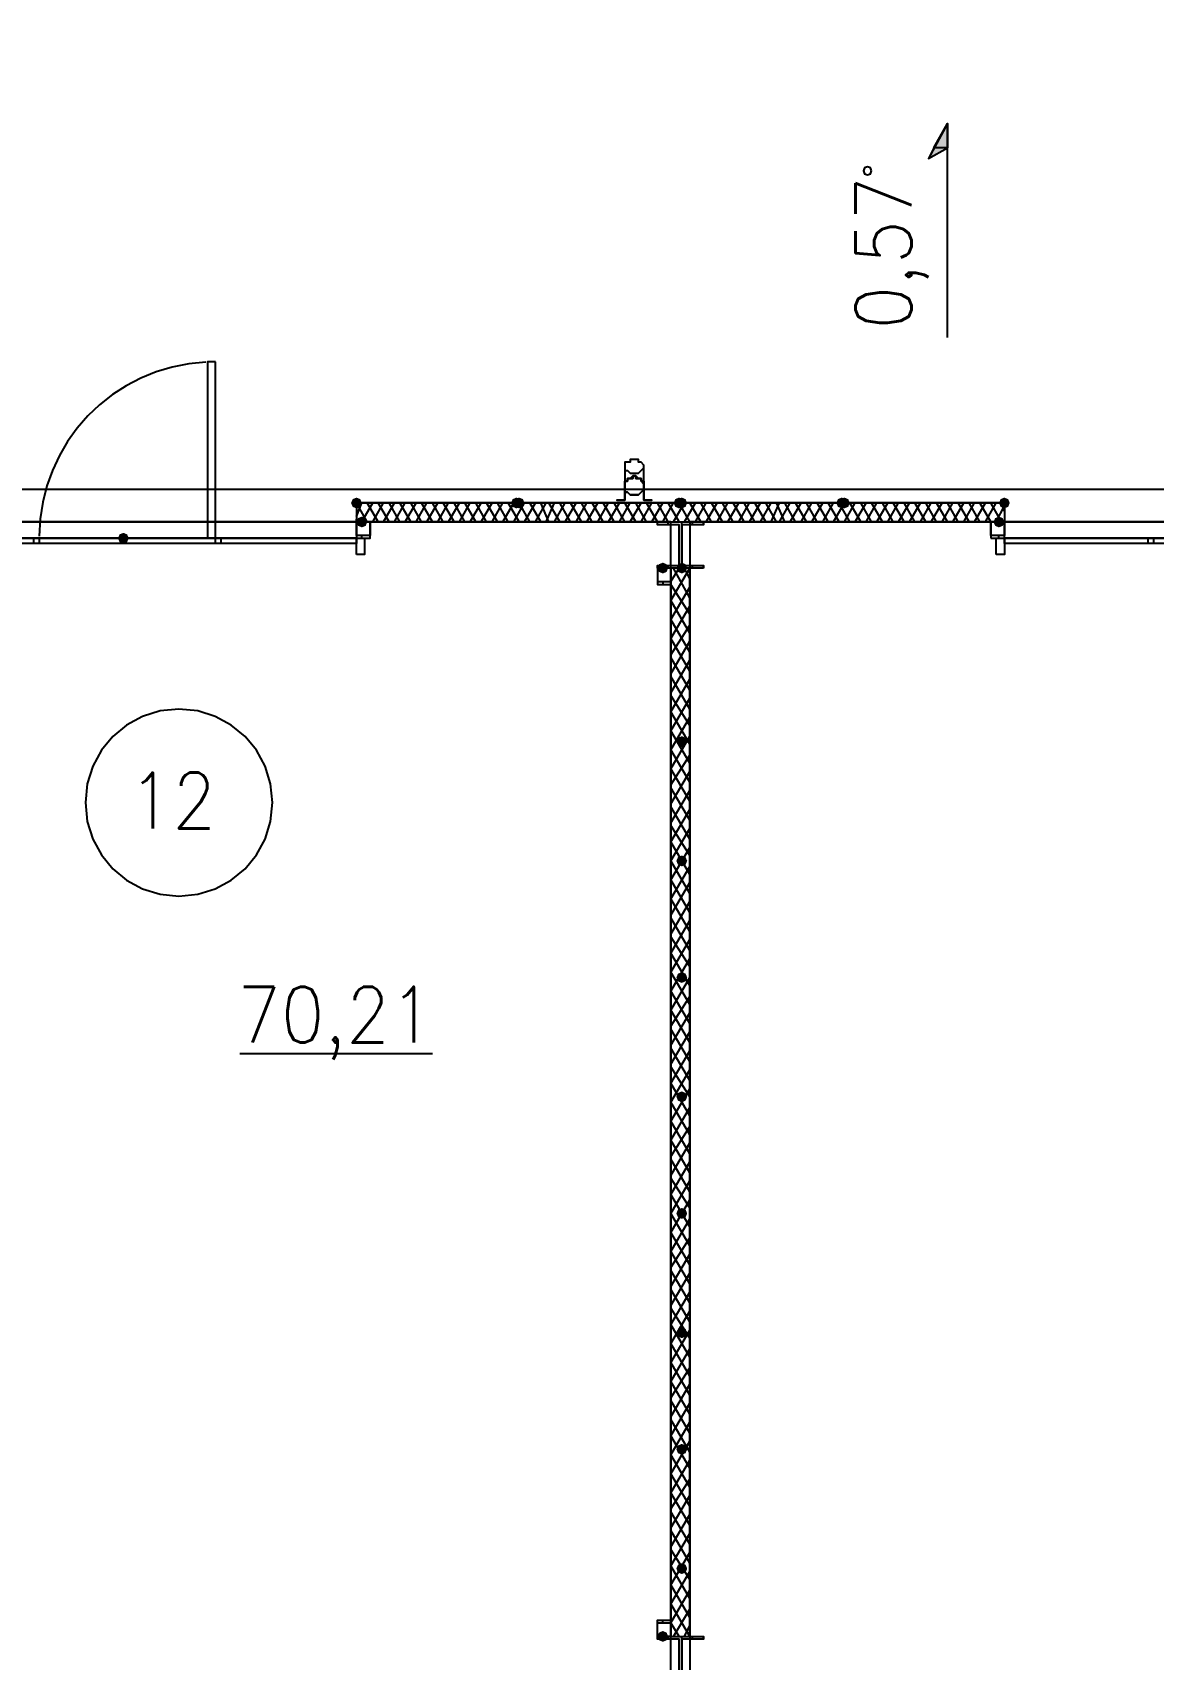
# Model space of a CAD drawing. Header units: millimetres. Extents: x 0 to 420, y 0 to 297.
# Drawn here: x 193.61 to 211.12, y 203.01 to 228.41 of the extents above; entities that cross this region are included whole.
import ezdxf

# ---------------------------------------------------------------- set-up
doc = ezdxf.new("R2010")
doc.units = ezdxf.units.MM
doc.layers.get('0').update_dxf_attribs({"linetype": 'CONTINUOUS'})
doc.styles.get("Standard").update_dxf_attribs({"font": 'STANDARD'})

msp = doc.modelspace()

# ---------------------------------------------------------------- hatches: boundary and pattern name
at = {"true_color": 0x000007}
h = msp.add_hatch(color=0, dxfattribs=at)
h.paths.add_polyline_path([(207.899, 226.991333), (207.899, 226.610333), (207.687333, 226.610333)], flags=0)
h.paths.add_polyline_path([(207.899, 226.610333), (207.687333, 226.610333), (207.602667, 226.441)], flags=0)
at = {"true_color": 0x0000fe}
for points in [[(198.755, 221.064667), (198.730129, 221.004871), (198.670333, 220.98), (198.610538, 221.004871), (198.585667, 221.064667), (198.610537, 221.124462), (198.670333, 221.149333), (198.730129, 221.124463)], [(201.252667, 221.064667), (201.227796, 221.004871), (201.168, 220.98), (201.108204, 221.004871), (201.083333, 221.064667), (201.108204, 221.124462), (201.168, 221.149333), (201.227796, 221.124463)], [(201.295, 221.064667), (201.270129, 221.004871), (201.210333, 220.98), (201.150538, 221.004871), (201.125667, 221.064667), (201.150537, 221.124462), (201.210333, 221.149333), (201.270129, 221.124463)], [(203.792667, 221.064667), (203.767796, 221.004871), (203.708, 220.98), (203.648204, 221.004871), (203.623333, 221.064667), (203.648204, 221.124462), (203.708, 221.149333), (203.767796, 221.124463)], [(203.792667, 221.064667), (203.767796, 221.004871), (203.708, 220.98), (203.648204, 221.004871), (203.623333, 221.064667), (203.648204, 221.124462), (203.708, 221.149333), (203.767796, 221.124463)], [(203.835, 221.064667), (203.810129, 221.004871), (203.750333, 220.98), (203.690538, 221.004871), (203.665667, 221.064667), (203.690537, 221.124462), (203.750333, 221.149333), (203.810129, 221.124463)], [(203.835, 221.064667), (203.810129, 221.004871), (203.750333, 220.98), (203.690538, 221.004871), (203.665667, 221.064667), (203.690537, 221.124462), (203.750333, 221.149333), (203.810129, 221.124463)], [(206.332667, 221.064667), (206.307796, 221.004871), (206.248, 220.98), (206.188204, 221.004871), (206.163333, 221.064667), (206.188204, 221.124462), (206.248, 221.149333), (206.307796, 221.124463)], [(206.375, 221.064667), (206.350129, 221.004871), (206.290333, 220.98), (206.230538, 221.004871), (206.205667, 221.064667), (206.230537, 221.124462), (206.290333, 221.149333), (206.350129, 221.124463)], [(208.872667, 221.064667), (208.847796, 221.004871), (208.788, 220.98), (208.728204, 221.004871), (208.703333, 221.064667), (208.728204, 221.124462), (208.788, 221.149333), (208.847796, 221.124463)]]:
    msp.add_hatch(color=0, dxfattribs=at).paths.add_polyline_path(points, flags=0)
at = {"true_color": 0x000007}
h = msp.add_hatch(color=0, dxfattribs=at)
h.paths.add_polyline_path([(198.670333, 221.064667), (203.708, 221.064667)], flags=0)
h.paths.add_polyline_path([(203.708, 221.064667), (198.670333, 221.064667)], flags=0)
h = msp.add_hatch(color=0, dxfattribs=at)
h.paths.add_polyline_path([(203.750333, 221.064667), (208.788, 221.064667)], flags=0)
h.paths.add_polyline_path([(208.788, 221.064667), (203.750333, 221.064667)], flags=0)
for points in [[(198.839667, 220.768333), (198.814796, 220.708537), (198.755, 220.683667), (198.695204, 220.708537), (198.670333, 220.768333), (198.695204, 220.828129), (198.755, 220.853), (198.814796, 220.828129)], [(208.788, 220.768333), (208.763129, 220.708537), (208.703333, 220.683667), (208.643537, 220.708537), (208.618667, 220.768333), (208.643537, 220.828129), (208.703333, 220.853), (208.763129, 220.828129)], [(195.114333, 220.514333), (195.089463, 220.454537), (195.029667, 220.429667), (194.969871, 220.454537), (194.945, 220.514333), (194.969871, 220.574129), (195.029667, 220.599), (195.089462, 220.574129)], [(195.114333, 220.514333), (195.089463, 220.454537), (195.029667, 220.429667), (194.969871, 220.454537), (194.945, 220.514333), (194.969871, 220.574129), (195.029667, 220.599), (195.089462, 220.574129)], [(203.538667, 220.048667), (203.513796, 219.988871), (203.454, 219.964), (203.394204, 219.988871), (203.369333, 220.048667), (203.394204, 220.108462), (203.454, 220.133333), (203.513796, 220.108463)], [(203.835, 220.048667), (203.810129, 219.988871), (203.750333, 219.964), (203.690538, 219.988871), (203.665667, 220.048667), (203.690537, 220.108462), (203.750333, 220.133333), (203.810129, 220.108463)], [(203.835, 217.339333), (203.810129, 217.279538), (203.750333, 217.254667), (203.690538, 217.279538), (203.665667, 217.339333), (203.690537, 217.399129), (203.750333, 217.424), (203.810129, 217.399129)], [(203.835, 215.476667), (203.810129, 215.416871), (203.750333, 215.392), (203.690538, 215.416871), (203.665667, 215.476667), (203.690537, 215.536462), (203.750333, 215.561333), (203.810129, 215.536463)], [(203.835, 213.656333), (203.810129, 213.596537), (203.750333, 213.571667), (203.690538, 213.596537), (203.665667, 213.656333), (203.690537, 213.716129), (203.750333, 213.741), (203.810129, 213.716129)], [(203.835, 211.793667), (203.810129, 211.733871), (203.750333, 211.709), (203.690538, 211.733871), (203.665667, 211.793667), (203.690537, 211.853462), (203.750333, 211.878333), (203.810129, 211.853463)], [(203.835, 209.973333), (203.810129, 209.913537), (203.750333, 209.888667), (203.690538, 209.913537), (203.665667, 209.973333), (203.690537, 210.033129), (203.750333, 210.058), (203.810129, 210.033129)], [(203.835, 208.110667), (203.810129, 208.050871), (203.750333, 208.026), (203.690538, 208.050871), (203.665667, 208.110667), (203.690537, 208.170462), (203.750333, 208.195333), (203.810129, 208.170463)], [(203.835, 206.290333), (203.810129, 206.230537), (203.750333, 206.205667), (203.690538, 206.230537), (203.665667, 206.290333), (203.690537, 206.350129), (203.750333, 206.375), (203.810129, 206.350129)], [(203.835, 204.427667), (203.810129, 204.367871), (203.750333, 204.343), (203.690538, 204.367871), (203.665667, 204.427667), (203.690537, 204.487462), (203.750333, 204.512333), (203.810129, 204.487463)], [(203.538667, 203.369333), (203.513796, 203.309537), (203.454, 203.284667), (203.394204, 203.309537), (203.369333, 203.369333), (203.394204, 203.429129), (203.454, 203.454), (203.513796, 203.429129)]]:
    msp.add_hatch(color=0, dxfattribs=at).paths.add_polyline_path(points, flags=0)

# ---------------------------------------------------------------- linework, layer by layer
at = {"color": 0, "true_color": 0x000007}
for points in [[(116.416667, 229.912333), (377.994333, 229.912333), (377.994333, 221.276333), (116.416667, 221.276333)], [(207.899, 226.991333), (207.899, 226.610333), (207.687333, 226.610333)], [(207.899, 226.610333), (207.687333, 226.610333), (207.602667, 226.441)], [(206.713667, 226.2505), (206.695061, 226.295394), (206.650167, 226.314), (206.605272, 226.295394), (206.586667, 226.2505), (206.605272, 226.205605), (206.650167, 226.187), (206.695061, 226.205605)], [(196.469, 223.266), (196.342, 223.266), (196.342, 220.514333), (196.469, 220.514333)], [(203.157667, 221.615), (203.157667, 221.657333), (203.115333, 221.699667), (203.073, 221.699667), (203.073, 221.742), (203.030667, 221.742), (202.988333, 221.742), (202.946, 221.742), (202.946, 221.699667), (202.903667, 221.699667), (202.861333, 221.699667), (202.861333, 221.657333), (202.861333, 221.615), (202.861333, 221.572667), (202.903667, 221.572667), (202.946, 221.530333), (202.988333, 221.530333), (203.030667, 221.530333), (203.073, 221.530333), (203.115333, 221.572667)], [(203.284667, 221.107), (203.157667, 221.107), (203.157667, 221.318667), (203.157667, 221.361), (203.157667, 221.403333), (203.115333, 221.403333), (203.115333, 221.445667), (203.073, 221.445667), (203.030667, 221.488), (202.988333, 221.488), (202.946, 221.445667), (202.903667, 221.445667), (202.903667, 221.403333), (202.861333, 221.403333), (202.861333, 221.361), (202.861333, 221.318667), (202.861333, 221.107), (202.734333, 221.107), (202.861333, 221.107), (202.861333, 221.318667), (202.861333, 221.361), (202.861333, 221.403333), (202.903667, 221.403333), (202.903667, 221.445667), (202.946, 221.445667), (202.988333, 221.445667), (202.988333, 221.488), (203.030667, 221.488), (203.030667, 221.445667), (203.073, 221.445667), (203.115333, 221.445667), (203.115333, 221.403333), (203.157667, 221.361), (203.157667, 221.318667), (203.157667, 221.107), (203.284667, 221.107), (203.157667, 221.107), (203.157667, 221.318667), (203.157667, 221.361), (203.157667, 221.403333), (203.115333, 221.403333), (203.115333, 221.445667), (203.073, 221.445667), (203.030667, 221.488), (202.988333, 221.488), (202.946, 221.445667), (202.903667, 221.445667), (202.903667, 221.403333), (202.861333, 221.403333), (202.861333, 221.361), (202.861333, 221.318667), (202.861333, 221.107), (202.734333, 221.107), (202.861333, 221.107), (202.861333, 221.318667), (202.861333, 221.361), (202.861333, 221.403333), (202.903667, 221.403333), (202.903667, 221.445667), (202.946, 221.445667), (202.988333, 221.445667), (202.988333, 221.488), (203.030667, 221.488), (203.030667, 221.445667), (203.073, 221.445667), (203.115333, 221.445667), (203.115333, 221.403333), (203.157667, 221.361), (203.157667, 221.318667), (203.157667, 221.107), (203.284667, 221.107), (203.157667, 221.107), (203.157667, 221.318667), (203.157667, 221.361), (203.115333, 221.403333), (203.115333, 221.445667), (203.073, 221.445667), (203.030667, 221.445667), (203.030667, 221.488), (202.988333, 221.488), (202.988333, 221.445667), (202.946, 221.445667), (202.903667, 221.445667), (202.903667, 221.403333), (202.861333, 221.403333), (202.861333, 221.361), (202.861333, 221.318667), (202.861333, 221.107), (202.734333, 221.107), (202.861333, 221.107), (202.861333, 221.318667), (202.861333, 221.361), (202.861333, 221.403333), (202.903667, 221.403333), (202.903667, 221.445667), (202.946, 221.445667), (202.988333, 221.488), (203.030667, 221.488), (203.073, 221.445667), (203.115333, 221.445667), (203.115333, 221.403333), (203.157667, 221.403333), (203.157667, 221.361), (203.157667, 221.318667), (203.157667, 221.107)], [(203.157667, 221.318667), (203.157667, 221.276333), (203.115333, 221.234), (203.073, 221.191667), (203.030667, 221.191667), (202.988333, 221.191667), (202.946, 221.191667), (202.903667, 221.234), (202.861333, 221.234), (202.861333, 221.276333), (202.861333, 221.318667), (202.861333, 221.361), (202.861333, 221.403333), (202.903667, 221.403333), (202.903667, 221.445667), (202.946, 221.445667), (202.988333, 221.445667), (202.988333, 221.488), (203.030667, 221.488), (203.030667, 221.445667), (203.073, 221.445667), (203.115333, 221.445667), (203.115333, 221.403333), (203.157667, 221.361), (203.157667, 221.318667), (203.157667, 221.361), (203.115333, 221.403333), (203.115333, 221.445667), (203.073, 221.445667), (203.030667, 221.445667), (203.030667, 221.488), (202.988333, 221.488), (202.988333, 221.445667), (202.946, 221.445667), (202.903667, 221.445667), (202.903667, 221.403333), (202.861333, 221.403333), (202.861333, 221.361), (202.861333, 221.318667), (202.861333, 221.276333), (202.861333, 221.234), (202.903667, 221.234), (202.946, 221.191667), (202.988333, 221.191667), (203.030667, 221.191667), (203.073, 221.191667), (203.115333, 221.234), (203.157667, 221.276333)], [(202.861333, 221.318667), (202.861333, 221.276333), (202.861333, 221.234), (202.903667, 221.234), (202.946, 221.191667), (202.988333, 221.191667), (203.030667, 221.191667), (203.073, 221.191667), (203.115333, 221.234), (203.157667, 221.276333), (203.157667, 221.318667), (203.157667, 221.361), (203.115333, 221.403333), (203.115333, 221.445667), (203.073, 221.445667), (203.030667, 221.445667), (203.030667, 221.488), (202.988333, 221.488), (202.988333, 221.445667), (202.946, 221.445667), (202.903667, 221.445667), (202.903667, 221.403333), (202.861333, 221.403333), (202.861333, 221.361)], [(104.309333, 103.589667), (390.101667, 103.589667), (390.101667, 221.276333), (104.309333, 221.276333)], [(198.670333, 221.064667), (203.708, 221.064667)], [(203.708, 221.064667), (198.670333, 221.064667)], [(198.670333, 221.064667), (203.708, 221.064667)], [(198.670333, 221.064667), (203.708, 221.064667)], [(203.750333, 221.064667), (208.788, 221.064667)], [(208.788, 221.064667), (203.750333, 221.064667)], [(208.788, 221.064667), (203.750333, 221.064667)], [(208.788, 221.064667), (203.750333, 221.064667)], [(203.581, 220.768333), (186.478333, 220.768333), (186.478333, 186.266667), (203.581, 186.266667)], [(198.670333, 220.514333), (198.882, 220.514333), (198.882, 220.768333), (198.670333, 220.768333)], [(198.670333, 220.556667), (198.670333, 220.768333), (198.882, 220.768333), (198.882, 220.556667)], [(204.089, 220.048667), (203.369333, 220.048667), (203.369333, 220.091), (203.708, 220.091), (203.708, 220.726), (203.369333, 220.726), (203.369333, 220.768333), (204.089, 220.768333), (204.089, 220.726), (203.750333, 220.726), (203.750333, 220.091), (204.089, 220.091)], [(220.98, 220.768333), (203.877333, 220.768333), (203.877333, 186.266667), (220.98, 186.266667)], [(208.576333, 220.514333), (208.788, 220.514333), (208.788, 220.768333), (208.576333, 220.768333)], [(208.576333, 220.556667), (208.576333, 220.768333), (208.788, 220.768333), (208.788, 220.556667)], [(191.431333, 220.514333), (198.670333, 220.514333), (198.670333, 220.429667), (191.431333, 220.429667)], [(193.632667, 220.514333), (193.717333, 220.514333), (193.717333, 220.429667), (193.632667, 220.429667)], [(196.469, 220.514333), (196.553667, 220.514333), (196.553667, 220.429667), (196.469, 220.429667)], [(198.670333, 220.260333), (198.670333, 220.514333), (198.797333, 220.514333), (198.797333, 220.260333)], [(208.661, 220.260333), (208.661, 220.514333), (208.788, 220.514333), (208.788, 220.260333)], [(208.788, 220.514333), (216.069333, 220.514333), (216.069333, 220.429667), (208.788, 220.429667)], [(211.031667, 220.514333), (211.116333, 220.514333), (211.116333, 220.429667), (211.031667, 220.429667)], [(203.581, 220.048667), (203.369333, 220.048667), (203.369333, 219.837), (203.581, 219.837), (203.581, 220.048667), (203.369333, 220.048667), (203.369333, 219.794667), (203.581, 219.794667)], [(203.877333, 203.369333), (203.877333, 220.048667), (203.581, 220.048667), (203.581, 203.369333)], [(203.581, 203.369333), (203.369333, 203.369333), (203.369333, 203.581), (203.581, 203.581), (203.581, 203.369333), (203.369333, 203.369333), (203.369333, 203.623333), (203.581, 203.623333)], [(204.089, 202.649667), (203.369333, 202.649667), (203.369333, 202.692), (203.708, 202.692), (203.708, 203.327), (203.369333, 203.327), (203.369333, 203.369333), (204.089, 203.369333), (204.089, 203.327), (203.750333, 203.327), (203.750333, 202.692), (204.089, 202.692)]]:
    msp.add_lwpolyline(points, close=True, dxfattribs=at)
for points in [[(207.899, 223.647), (207.899, 226.991333), (207.602667, 226.441), (207.899, 226.610333)], [(196.319343, 223.262977), (196.050817, 223.237163), (195.790736, 223.186219), (195.540316, 223.111416), (195.300773, 223.014024), (195.073325, 222.895314), (194.859185, 222.756555), (194.659572, 222.599018), (194.4757, 222.423973), (194.308786, 222.23269), (194.160047, 222.026438), (194.030697, 221.806489), (193.921954, 221.574112), (193.835034, 221.330577), (193.771151, 221.077154), (193.731524, 220.815115), (193.717367, 220.545728)], [(202.861333, 221.615), (202.861333, 221.318667)], [(203.157667, 221.318667), (203.157667, 221.615)], [(198.670333, 221.064667), (203.708, 221.064667), (198.670333, 221.064667), (203.708, 221.064667)], [(198.670333, 220.853), (198.755, 221.064667)], [(198.839667, 220.768333), (198.670333, 221.064667)], [(198.670333, 221.064667), (198.670333, 220.768333)], [(198.670333, 221.064667), (198.670333, 220.768333)], [(208.788, 221.064667), (198.670333, 221.064667)], [(198.755, 220.768333), (198.924333, 221.064667)], [(199.009, 220.768333), (198.839667, 221.064667)], [(198.924333, 220.768333), (199.093667, 221.064667)], [(199.178333, 220.768333), (199.009, 221.064667)], [(199.093667, 220.768333), (199.263, 221.064667)], [(199.347667, 220.768333), (199.178333, 221.064667)], [(199.263, 220.768333), (199.432333, 221.064667)], [(199.517, 220.768333), (199.347667, 221.064667)], [(199.432333, 220.768333), (199.601667, 221.064667)], [(199.686333, 220.768333), (199.517, 221.064667)], [(199.601667, 220.768333), (199.771, 221.064667)], [(199.855667, 220.768333), (199.686333, 221.064667)], [(199.771, 220.768333), (199.940333, 221.064667)], [(200.025, 220.768333), (199.855667, 221.064667)], [(199.940333, 220.768333), (200.109667, 221.064667)], [(200.194333, 220.768333), (200.025, 221.064667)], [(200.109667, 220.768333), (200.279, 221.064667)], [(200.363667, 220.768333), (200.194333, 221.064667)], [(200.279, 220.768333), (200.448333, 221.064667)], [(200.533, 220.768333), (200.363667, 221.064667)], [(200.448333, 220.768333), (200.617667, 221.064667)], [(200.702333, 220.768333), (200.533, 221.064667)], [(200.617667, 220.768333), (200.787, 221.064667)], [(200.871667, 220.768333), (200.702333, 221.064667)], [(200.787, 220.768333), (200.956333, 221.064667)], [(201.041, 220.768333), (200.871667, 221.064667)], [(200.956333, 220.768333), (201.125667, 221.064667)], [(201.210333, 220.768333), (201.041, 221.064667)], [(201.125667, 220.768333), (201.295, 221.064667)], [(201.379667, 220.768333), (201.210333, 221.064667)], [(201.295, 220.768333), (201.464333, 221.064667)], [(201.549, 220.768333), (201.379667, 221.064667)], [(201.464333, 220.768333), (201.633667, 221.064667)], [(201.676, 220.768333), (201.549, 221.064667)], [(201.633667, 220.768333), (201.760667, 221.064667)], [(201.845333, 220.768333), (201.676, 221.064667)], [(201.760667, 220.768333), (201.93, 221.064667)], [(202.014667, 220.768333), (201.845333, 221.064667)], [(201.93, 220.768333), (202.099333, 221.064667)], [(202.184, 220.768333), (202.014667, 221.064667)], [(202.099333, 220.768333), (202.268667, 221.064667)], [(202.353333, 220.768333), (202.184, 221.064667)], [(202.268667, 220.768333), (202.438, 221.064667)], [(202.522667, 220.768333), (202.353333, 221.064667)], [(202.438, 220.768333), (202.607333, 221.064667)], [(202.692, 220.768333), (202.522667, 221.064667)], [(202.607333, 220.768333), (202.776667, 221.064667)], [(202.861333, 220.768333), (202.692, 221.064667)], [(202.776667, 220.768333), (202.946, 221.064667)], [(203.030667, 220.768333), (202.861333, 221.064667)], [(202.946, 220.768333), (203.115333, 221.064667)], [(203.2, 220.768333), (203.030667, 221.064667)], [(203.115333, 220.768333), (203.284667, 221.064667)], [(203.369333, 220.768333), (203.2, 221.064667)], [(203.284667, 220.768333), (203.454, 221.064667)], [(203.538667, 220.768333), (203.369333, 221.064667)], [(203.454, 220.768333), (203.623333, 221.064667)], [(203.708, 220.768333), (203.538667, 221.064667)], [(203.623333, 220.768333), (203.792667, 221.064667)], [(203.877333, 220.768333), (203.708, 221.064667)], [(208.788, 221.064667), (203.750333, 221.064667), (208.788, 221.064667), (203.750333, 221.064667)], [(203.792667, 220.768333), (203.962, 221.064667)], [(204.046667, 220.768333), (203.877333, 221.064667)], [(203.962, 220.768333), (204.131333, 221.064667)], [(204.216, 220.768333), (204.046667, 221.064667)], [(204.131333, 220.768333), (204.300667, 221.064667)], [(204.385333, 220.768333), (204.216, 221.064667)], [(204.300667, 220.768333), (204.47, 221.064667)], [(204.554667, 220.768333), (204.385333, 221.064667)], [(204.47, 220.768333), (204.639333, 221.064667)], [(204.724, 220.768333), (204.554667, 221.064667)], [(204.639333, 220.768333), (204.808667, 221.064667)], [(204.893333, 220.768333), (204.724, 221.064667)], [(204.808667, 220.768333), (204.978, 221.064667)], [(205.062667, 220.768333), (204.893333, 221.064667)], [(204.978, 220.768333), (205.147333, 221.064667)], [(205.232, 220.768333), (205.062667, 221.064667)], [(205.147333, 220.768333), (205.274333, 221.064667)], [(205.359, 220.768333), (205.232, 221.064667)], [(205.274333, 220.768333), (205.443667, 221.064667)], [(205.528333, 220.768333), (205.359, 221.064667)], [(205.443667, 220.768333), (205.613, 221.064667)], [(205.697667, 220.768333), (205.528333, 221.064667)], [(205.613, 220.768333), (205.782333, 221.064667)], [(205.867, 220.768333), (205.697667, 221.064667)], [(205.782333, 220.768333), (205.951667, 221.064667)], [(206.036333, 220.768333), (205.867, 221.064667)], [(205.951667, 220.768333), (206.121, 221.064667)], [(206.205667, 220.768333), (206.036333, 221.064667)], [(206.121, 220.768333), (206.290333, 221.064667)], [(206.375, 220.768333), (206.205667, 221.064667)], [(206.290333, 220.768333), (206.459667, 221.064667)], [(206.544333, 220.768333), (206.375, 221.064667)], [(206.459667, 220.768333), (206.629, 221.064667)], [(206.713667, 220.768333), (206.544333, 221.064667)], [(206.629, 220.768333), (206.798333, 221.064667)], [(206.883, 220.768333), (206.713667, 221.064667)], [(206.798333, 220.768333), (206.967667, 221.064667)], [(207.052333, 220.768333), (206.883, 221.064667)], [(206.967667, 220.768333), (207.137, 221.064667)], [(207.221667, 220.768333), (207.052333, 221.064667)], [(207.137, 220.768333), (207.306333, 221.064667)], [(207.391, 220.768333), (207.221667, 221.064667)], [(207.306333, 220.768333), (207.475667, 221.064667)], [(207.560333, 220.768333), (207.391, 221.064667)], [(207.475667, 220.768333), (207.645, 221.064667)], [(207.729667, 220.768333), (207.560333, 221.064667)], [(207.645, 220.768333), (207.814333, 221.064667)], [(207.899, 220.768333), (207.729667, 221.064667)], [(207.814333, 220.768333), (207.983667, 221.064667)], [(208.068333, 220.768333), (207.899, 221.064667)], [(207.983667, 220.768333), (208.153, 221.064667)], [(208.237667, 220.768333), (208.068333, 221.064667)], [(208.153, 220.768333), (208.322333, 221.064667)], [(208.407, 220.768333), (208.237667, 221.064667)], [(208.322333, 220.768333), (208.491667, 221.064667)], [(208.576333, 220.768333), (208.407, 221.064667)], [(208.491667, 220.768333), (208.661, 221.064667)], [(208.745667, 220.768333), (208.576333, 221.064667)], [(208.661, 220.768333), (208.788, 221.022333)], [(208.788, 220.937667), (208.745667, 221.064667)], [(208.788, 221.064667), (208.788, 220.768333)], [(208.788, 221.064667), (208.788, 220.768333)], [(191.431333, 220.641333), (191.431333, 220.768333), (195.029667, 220.768333)], [(195.029667, 220.768333), (198.670333, 220.768333), (198.670333, 220.641333)], [(198.670333, 220.768333), (198.670333, 220.810667)], [(198.797333, 220.768333), (208.661, 220.768333)], [(203.369333, 220.726), (203.369333, 220.768333)], [(203.538667, 220.726), (203.538667, 220.768333)], [(203.750333, 220.048667), (203.750333, 220.768333)], [(203.919667, 220.726), (203.919667, 220.768333)], [(204.089, 220.726), (204.089, 220.768333)], [(208.788, 220.641333), (208.788, 220.768333), (212.428667, 220.768333)], [(195.029667, 220.514333), (191.431333, 220.514333), (191.431333, 220.641333)], [(198.670333, 220.641333), (198.670333, 220.514333), (195.029667, 220.514333)], [(198.755, 220.514333), (198.755, 220.556667)], [(208.703333, 220.514333), (208.703333, 220.556667)], [(212.428667, 220.514333), (208.788, 220.514333), (208.788, 220.641333)], [(203.369333, 220.048667), (203.369333, 220.091)], [(203.538667, 220.048667), (203.538667, 220.091)], [(203.581, 219.837), (203.708, 220.048667)], [(203.581, 219.540667), (203.877333, 220.048667)], [(203.877333, 219.583), (203.623333, 220.048667)], [(203.877333, 219.879333), (203.792667, 220.048667)], [(203.919667, 220.048667), (203.919667, 220.091)], [(204.089, 220.048667), (204.089, 220.091)], [(203.454, 219.837), (203.454, 219.794667)], [(203.877333, 219.329), (203.581, 219.794667)], [(203.581, 219.244333), (203.877333, 219.752333)], [(203.877333, 219.032667), (203.581, 219.540667)], [(203.581, 218.948), (203.877333, 219.456)], [(203.877333, 218.736333), (203.581, 219.244333)], [(203.581, 218.694), (203.877333, 219.159667)], [(203.877333, 218.44), (203.581, 218.948)], [(203.581, 218.397667), (203.877333, 218.905667)], [(203.877333, 218.143667), (203.581, 218.651667)], [(203.581, 218.101333), (203.877333, 218.609333)], [(203.877333, 217.847333), (203.581, 218.355333)], [(203.581, 217.805), (203.877333, 218.313)], [(203.877333, 217.593333), (203.581, 218.059)], [(203.581, 217.508667), (203.877333, 218.016667)], [(197.358, 216.386833), (197.328328, 216.681177), (197.243228, 216.955329), (197.108572, 217.203416), (196.930232, 217.419566), (196.714083, 217.597905), (196.465996, 217.732561), (196.191844, 217.817661), (195.8975, 217.847333), (195.603156, 217.817661), (195.329004, 217.732561), (195.080917, 217.597905), (194.864768, 217.419566), (194.686428, 217.203416), (194.551772, 216.955329), (194.466672, 216.681177), (194.437, 216.386833)], [(203.877333, 217.297), (203.581, 217.805)], [(203.581, 217.212333), (203.877333, 217.720333)], [(203.877333, 217.000667), (203.581, 217.508667)], [(203.581, 216.916), (203.877333, 217.424)], [(203.877333, 216.704333), (203.581, 217.212333)], [(203.581, 216.662), (203.877333, 217.127667)], [(203.877333, 216.408), (203.581, 216.916)], [(203.581, 216.365667), (203.877333, 216.873667)], [(203.877333, 216.111667), (203.581, 216.619667)], [(203.581, 216.069333), (203.877333, 216.577333)], [(194.437, 216.386833), (194.466672, 216.09249), (194.551772, 215.818338), (194.686428, 215.570251), (194.864768, 215.354101), (195.080917, 215.175762), (195.329004, 215.041106), (195.603156, 214.956005), (195.8975, 214.926333), (196.191844, 214.956005), (196.465996, 215.041106), (196.714083, 215.175762), (196.930232, 215.354101), (197.108572, 215.570251), (197.243228, 215.818338), (197.328328, 216.09249), (197.358, 216.386833)], [(203.877333, 215.815333), (203.581, 216.323333)], [(203.581, 215.773), (203.877333, 216.281)], [(203.877333, 215.561333), (203.581, 216.027)], [(203.581, 215.476667), (203.877333, 215.984667)], [(203.877333, 215.265), (203.581, 215.773)], [(203.581, 215.180333), (203.877333, 215.688333)], [(203.877333, 214.968667), (203.581, 215.476667)], [(203.581, 214.884), (203.877333, 215.392)], [(203.877333, 214.672333), (203.581, 215.180333)], [(203.581, 214.63), (203.877333, 215.138)], [(203.877333, 214.376), (203.581, 214.884)], [(203.581, 214.333667), (203.877333, 214.841667)], [(203.877333, 214.079667), (203.581, 214.587667)], [(203.581, 214.037333), (203.877333, 214.545333)], [(203.877333, 213.825667), (203.581, 214.291333)], [(203.581, 213.741), (203.877333, 214.249)], [(203.877333, 213.529333), (203.581, 214.037333)], [(203.581, 213.444667), (203.877333, 213.952667)], [(203.877333, 213.233), (203.581, 213.741)], [(203.581, 213.148333), (203.877333, 213.656333)], [(203.877333, 212.936667), (203.581, 213.444667)], [(203.581, 212.894333), (203.877333, 213.36)], [(203.877333, 212.640333), (203.581, 213.148333)], [(203.581, 212.598), (203.877333, 213.106)], [(203.877333, 212.344), (203.581, 212.852)], [(203.581, 212.301667), (203.877333, 212.809667)], [(196.85, 212.471), (199.855667, 212.471)], [(203.877333, 212.047667), (203.581, 212.555667)], [(203.581, 212.005333), (203.877333, 212.513333)], [(203.877333, 211.793667), (203.581, 212.259333)], [(203.581, 211.709), (203.877333, 212.217)], [(203.877333, 211.497333), (203.581, 212.005333)], [(203.581, 211.412667), (203.877333, 211.920667)], [(203.877333, 211.201), (203.581, 211.709)], [(203.581, 211.116333), (203.877333, 211.624333)], [(203.877333, 210.904667), (203.581, 211.412667)], [(203.581, 210.862333), (203.877333, 211.328)], [(203.877333, 210.608333), (203.581, 211.116333)], [(203.581, 210.566), (203.877333, 211.074)], [(203.877333, 210.312), (203.581, 210.82)], [(203.581, 210.269667), (203.877333, 210.777667)], [(203.877333, 210.058), (203.581, 210.523667)], [(203.581, 209.973333), (203.877333, 210.481333)], [(203.877333, 209.761667), (203.581, 210.269667)], [(203.581, 209.677), (203.877333, 210.185)], [(203.877333, 209.465333), (203.581, 209.973333)], [(203.581, 209.380667), (203.877333, 209.888667)], [(203.877333, 209.169), (203.581, 209.677)], [(203.581, 209.126667), (203.877333, 209.592333)], [(203.877333, 208.872667), (203.581, 209.380667)], [(203.581, 208.830333), (203.877333, 209.338333)], [(203.877333, 208.576333), (203.581, 209.084333)], [(203.581, 208.534), (203.877333, 209.042)], [(203.877333, 208.28), (203.581, 208.788)], [(203.581, 208.237667), (203.877333, 208.745667)], [(203.877333, 208.026), (203.581, 208.491667)], [(203.581, 207.941333), (203.877333, 208.449333)], [(203.877333, 207.729667), (203.581, 208.237667)], [(203.581, 207.645), (203.877333, 208.153)], [(203.877333, 207.433333), (203.581, 207.941333)], [(203.581, 207.348667), (203.877333, 207.856667)], [(203.877333, 207.137), (203.581, 207.645)], [(203.581, 207.094667), (203.877333, 207.560333)], [(203.877333, 206.840667), (203.581, 207.348667)], [(203.581, 206.798333), (203.877333, 207.306333)], [(203.877333, 206.544333), (203.581, 207.052333)], [(203.581, 206.502), (203.877333, 207.01)], [(203.877333, 206.248), (203.581, 206.756)], [(203.581, 206.205667), (203.877333, 206.713667)], [(203.877333, 205.994), (203.581, 206.502)], [(203.581, 205.909333), (203.877333, 206.417333)], [(203.877333, 205.697667), (203.581, 206.205667)], [(203.581, 205.613), (203.877333, 206.121)], [(203.877333, 205.401333), (203.581, 205.909333)], [(203.581, 205.359), (203.877333, 205.824667)], [(203.877333, 205.105), (203.581, 205.613)], [(203.581, 205.062667), (203.877333, 205.570667)], [(203.877333, 204.808667), (203.581, 205.316667)], [(203.581, 204.766333), (203.877333, 205.274333)], [(203.877333, 204.512333), (203.581, 205.020333)], [(203.581, 204.47), (203.877333, 204.978)], [(203.877333, 204.258333), (203.581, 204.724)], [(203.581, 204.173667), (203.877333, 204.681667)], [(203.877333, 203.962), (203.581, 204.47)], [(203.581, 203.877333), (203.877333, 204.385333)], [(203.877333, 203.665667), (203.581, 204.173667)], [(203.581, 203.581), (203.877333, 204.089)], [(203.877333, 203.369333), (203.581, 203.877333)], [(203.623333, 203.369333), (203.877333, 203.792667)], [(203.454, 203.581), (203.454, 203.623333)], [(203.708, 203.369333), (203.581, 203.581)], [(203.792667, 203.369333), (203.877333, 203.538667)], [(203.369333, 203.327), (203.369333, 203.369333)], [(203.538667, 203.327), (203.538667, 203.369333)], [(203.750333, 202.649667), (203.750333, 203.369333)], [(203.919667, 203.327), (203.919667, 203.369333)], [(204.089, 203.327), (204.089, 203.369333)]]:
    msp.add_lwpolyline(points, dxfattribs=at)

# ---------------------------------------------------------------- texts
at = {"color": 0, "true_color": 0x000007, "insert": (207.60266, 223.773998), "char_height": 0.872032, "width": 2.08318758, "attachment_point": 7, "rotation": 90}
msp.add_mtext('0,57', dxfattribs=at)
at = {"color": 0, "true_color": 0x000007, "char_height": 0.872032, "attachment_point": 1}
for s, insert, width in [('12', (195.114326, 216.8567), 0.87203199), ('70,21', (196.80766, 213.512365), 2.56764984)]:
    msp.add_mtext(s, dxfattribs=dict(at, insert=insert, width=width))

doc.saveas('drawing.dxf')
